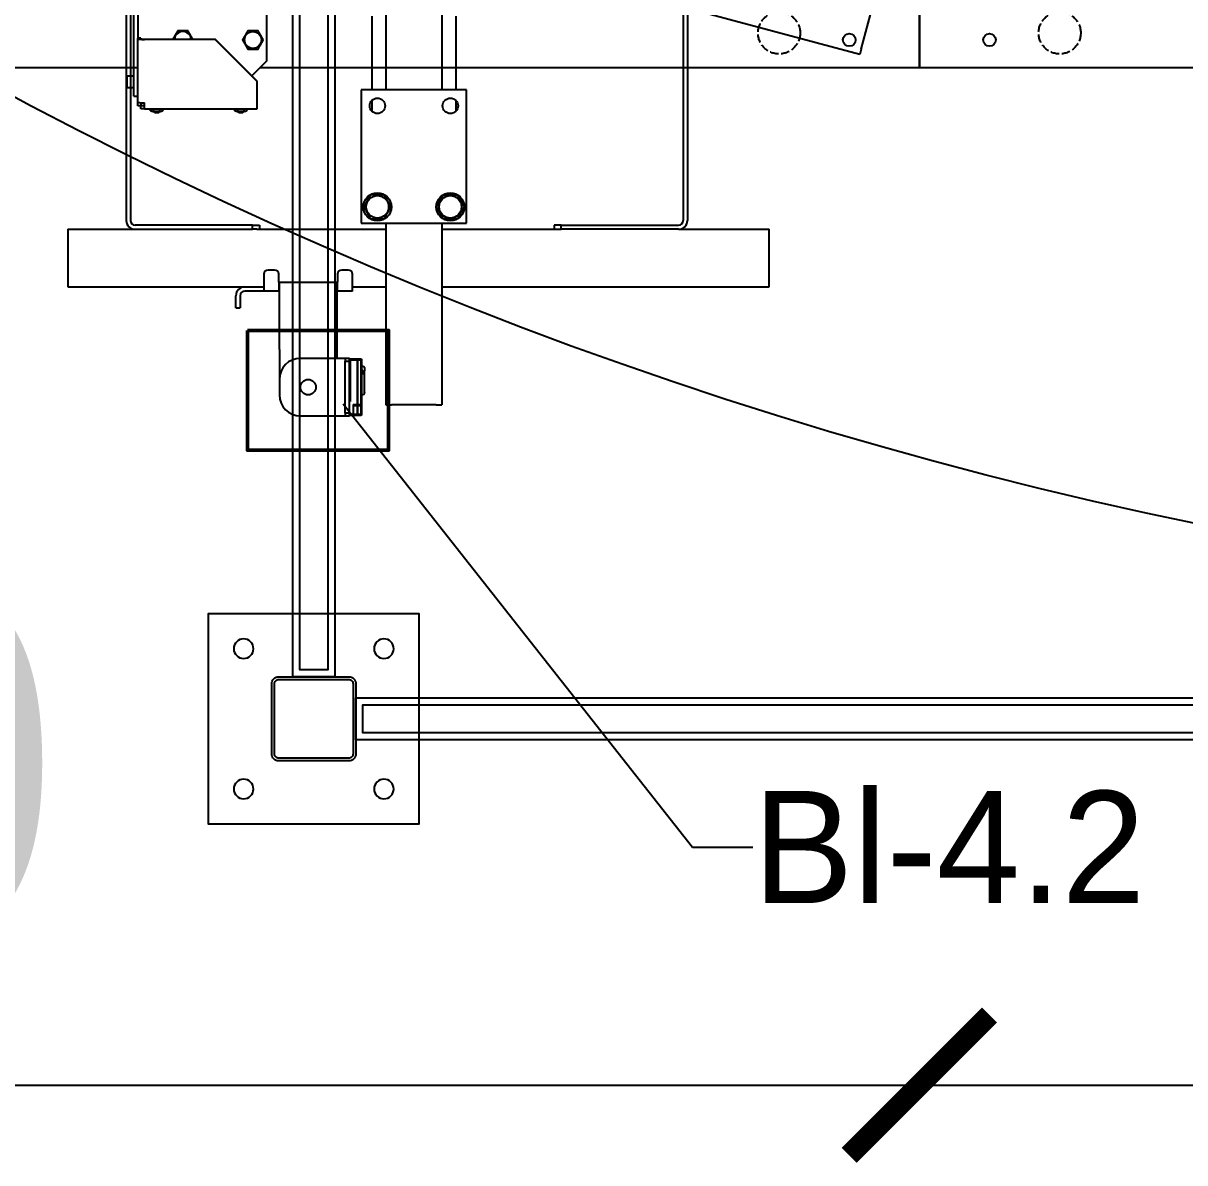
# Model space of a CAD drawing. Header units: millimetres. Extents: x -383313 to -161684, y -117025 to 99224.
# Drawn here: x -330228 to -329400, y 30424 to 31236 of the extents above; entities that cross this region are included whole.
import ezdxf
from ezdxf import colors
from ezdxf.entities.mleader import LeaderData, LeaderLine
from ezdxf.math import Vec2, Vec3

# ---------------------------------------------------------------- set-up
doc = ezdxf.new("R2010")
doc.units = ezdxf.units.MM
doc.header["$MEASUREMENT"] = 0
doc.linetypes.add('DASHED', pattern=[0.75, 0.5, -0.25])
doc.linetypes.add('ESKD_shtrih', pattern=[4, 3, -1])
doc.layers.get('Defpoints').update_dxf_attribs({"color": 31})
for name, color, linetype in [('001__КОНСТРУКТИВ__размеры внутр.', 7, 'Continuous'), ('PV-3401', 7, 'Continuous'), ('Ограждения', 20, 'Continuous'), ('Робот', 30, 'Continuous')]:
    doc.layers.add(name, color=color, linetype=linetype)
doc.styles.add('PSTUDIO', font='arial.ttf')
doc.dimstyles.new('PS_TICK', dxfattribs={"dimscale": 100, "dimtxt": 2.5, "dimasz": 1, "dimexe": 2, "dimexo": 2, "dimgap": 1, "dimtad": 1, "dimdec": 0, "dimzin": 0, "dimdsep": 46, "dimtxsty": 'PSTUDIO', "dimblk": 'ARCHTICK', "dimcen": 2, "dimdle": 1.5, "dimse1": 1, "dimse2": 1, "dimadec": 0, "dimazin": 0, "dimtfac": 1, "dimtdec": 0, "dimtix": 1, "dimtmove": 1, "dimatfit": 3, "dimldrblk": 'ARCHTICK', "dimfxl": 1, "dimtolj": 1, "dimtzin": 0, "dimarcsym": 0})

# ---------------------------------------------------------------- blocks, each defined once
blk = doc.blocks.new('stolb 60x60')
at = {"layer": 'Ограждения'}
blk.add_lwpolyline([(360888.92, -283103.87), (361038.92, -283103.87), (361038.92, -282953.87), (360888.92, -282953.87)], close=True, dxfattribs=at)
for points in [[(360938.92, -283058.87), (360988.92, -283058.87, 0.414214), (360993.92, -283053.87), (360993.92, -283003.87, 0.414214), (360988.92, -282998.87), (360938.92, -282998.87, 0.414214), (360933.92, -283003.87), (360933.92, -283053.87, 0.414214)], [(360938.92, -283056.87), (360988.92, -283056.87, 0.414214), (360991.92, -283053.87), (360991.92, -283003.87, 0.414214), (360988.92, -283000.87), (360938.92, -283000.87, 0.414214), (360935.92, -283003.87), (360935.92, -283053.87, 0.414214)]]:
    blk.add_lwpolyline(points, format="xyb", close=True, dxfattribs=at)
for centre in [(360913.92, -282978.87), (361013.92, -282978.87), (360913.92, -283078.87), (361013.92, -283078.87)]:
    blk.add_circle(centre, 7, dxfattribs=at)
blk = doc.blocks.new('*U108')
at = {"layer": 'Ограждения'}
for points in [[(4188.05, -15), (105, -15), (105, 15), (4188.05, 15)], [(4183.05, -10), (110, -10), (110, 10), (4183.05, 10)]]:
    blk.add_lwpolyline(points, close=True, dxfattribs=at)
at = {"xscale": -1, "rotation": 180}
blk.add_blockref('stolb 60x60', (-360888.92, -283028.87), dxfattribs=at)
blk = doc.blocks.new('*U110')
at = {"layer": 'Ограждения'}
for points in [[(2288.22, -15), (105, -15), (105, 15), (2288.22, 15)], [(2283.22, -10), (110, -10), (110, 10), (2283.22, 10)]]:
    blk.add_lwpolyline(points, close=True, dxfattribs=at)
at = {"xscale": -1, "rotation": 180}
blk.add_blockref('stolb 60x60', (-360888.92, -283028.87), dxfattribs=at)
blk = doc.blocks.new('A$Cdbab0bab')
at = {"color": 3}
for p, q in [((472, 549.08), (472, 544.79)), ((552.3, 549.08), (472, 549.08)), ((479.03, 550.14), (479.03, 549.08)), ((479.99, 550.72), (479.41, 550.39)), ((481.34, 550.49), (481.34, 549.08)), ((482.16, 551.68), (481.4, 550.93)), ((485.14, 551.68), (485.9, 550.93)), ((485.96, 550.49), (485.96, 549.08)), ((487.31, 550.72), (487.89, 550.39)), ((488.27, 550.14), (488.27, 549.08)), ((539.03, 550.14), (539.03, 549.08)), ((539.99, 550.72), (539.41, 550.39)), ((541.34, 550.49), (541.34, 549.08)), ((542.16, 551.68), (541.4, 550.93)), ((545.14, 551.68), (545.9, 550.93)), ((545.96, 550.49), (545.96, 549.08)), ((547.31, 550.72), (547.89, 550.39)), ((548.27, 550.14), (548.27, 549.08)), ((552.3, 549.08), (552.3, 544.79)), ((552.3, 549.07), (555, 549.07)), ((552.3, 547.07), (555, 547.07)), ((555, 549.07), (555, 547.07)), ((555, 547.07), (557, 547.07)), ((555, 544.72), (555, 547.07)), ((557, 547.07), (557, 544.38)), ((472, 544.79), (472, 529.55)), ((557, 544.38), (557, 499.26)), ((560, 540), (557, 540)), ((560, 540), (560, 520)), ((560, 534.25), (564.7, 534.25)), ((564.7, 534.25), (564.7, 525.75)), ((565, 533.95), (564.7, 534.25)), ((565, 526.05), (565, 533.95)), ((465, 515), (475.7, 525.7)), ((472, 529.55), (472, 529.38)), ((502, 499.67), (472, 529.55)), ((472, 529.38), (502, 499.49)), ((560, 525.75), (564.7, 525.75)), ((565, 526.05), (564.7, 525.75)), ((0, 478), (0, 520)), ((0, 520), (470, 520)), ((465, 515), (465, 480)), ((557, 520), (560, 520)), ((560, 520), (560, 480)), ((560, 520), (1470, 520)), ((1560, 520), (2000, 520)), ((2000, 520), (2000, 478)), ((502, 499.67), (552.3, 499.67)), ((502, 499.49), (502, 499.67)), ((552.3, 499.49), (502, 499.49)), ((555, 498.79), (555, 499.26)), ((555, 498.79), (557, 498.79)), ((557, 499.26), (557, 498.79)), ((557, 480), (557, 498.79))]:
    blk.add_line(p, q, dxfattribs=at)
at = {"color": 94, "linetype": 'ESKD_shtrih', "ltscale": 2}
for centre in [(100, 495), (1900, 495)]:
    blk.add_circle(centre, 15, dxfattribs=at)
at = {"color": 3}
for centre, radius in [((475, 500), 6), ((50, 500), 4.5), ((1950, 500), 4.5)]:
    blk.add_circle(centre, radius, dxfattribs=at)
blk.add_arc((525, 500), 6, 184.8667, 355.1333, dxfattribs=at)
for centre, major_axis, start_param, end_param in [((483.65, 550.67), (3.7, 0), 0.152121, 2.989472), ((483.65, 551.67), (-1.5, 0), 3.229193, 6.195585), ((543.65, 550.67), (3.7, 0), 0.152121, 2.989472), ((543.65, 551.67), (-1.5, 0), 3.229193, 6.195585), ((552.3, 544.38), (-4.7, 0), 3.141593, 4.712389), ((552.3, 499.26), (-4.7, 0), 3.141593, 4.712389), ((552.3, 499.26), (-2.7, 0), 3.141593, 4.712389)]:
    blk.add_ellipse(centre, major_axis=major_axis, ratio=0.087156, start_param=start_param, end_param=end_param, dxfattribs=at)
for points, weights in [([(481.34, 550.49), (480.19, 550.98), (479.03, 550.14)], [1.10447333225, 1.27533595138, 1.10447333224]), ([(485.96, 550.49), (483.65, 551.16), (481.34, 550.49)], [1.10447333225, 1.27533595138, 1.10447333224]), ([(488.27, 550.14), (487.11, 550.98), (485.96, 550.49)], [1.10447333225, 1.27533595138, 1.10447333224]), ([(541.34, 550.49), (540.19, 550.98), (539.03, 550.14)], [1.10447333225, 1.27533595138, 1.10447333224]), ([(545.96, 550.49), (543.65, 551.16), (541.34, 550.49)], [1.10447333225, 1.27533595138, 1.10447333224]), ([(548.27, 550.14), (547.11, 550.98), (545.96, 550.49)], [1.10447333225, 1.27533595138, 1.10447333224]), ([(471.25, 506.5), (469.37, 503.25), (467.49, 500)], [1.2245094272, 1.41394169484, 1.2245094272]), ([(478.75, 506.5), (475, 506.5), (471.25, 506.5)], [1.2245094272, 1.41394169484, 1.2245094272]), ([(482.51, 500), (480.63, 503.25), (478.75, 506.5)], [1.2245094272, 1.41394169484, 1.2245094272]), ([(467.49, 500), (469.37, 496.75), (471.25, 493.5)], [1.2245094272, 1.41394169484, 1.2245094272]), ([(478.75, 493.5), (480.63, 496.75), (482.51, 500)], [1.2245094272, 1.41394169484, 1.2245094272]), ([(517.79, 499.49), (519.49, 496.55), (521.25, 493.5)], [1.24912025387, 1.40071239218, 1.2245094272]), ([(528.75, 493.5), (530.51, 496.55), (532.21, 499.49)], [1.2245094272, 1.40071239218, 1.24912025387]), ([(471.25, 493.5), (475, 493.5), (478.75, 493.5)], [1.2245094272, 1.41394169484, 1.2245094272]), ([(521.25, 493.5), (525, 493.5), (528.75, 493.5)], [1.2245094272, 1.41394169484, 1.2245094272])]:
    blk.add_rational_spline(points, weights, degree=2, dxfattribs=at)
blk = doc.blocks.new('Робот ABB IRB660_3.15 (сверху)')
at = {"layer": 'Робот'}
blk.add_circle((0, 0), 3150, dxfattribs=at)
blk = doc.blocks.new('_ArchTick')
at = {"color": 0, "linetype": 'ByBlock', "const_width": 0.15}
blk.add_lwpolyline([(-0.5, -0.5), (0.5, 0.5)], dxfattribs=at)
blk = doc.blocks.new('*D235')
at = {"layer": '001__КОНСТРУКТИВ__размеры внутр.', "color": 0, "lineweight": -2, "ltscale": 100, "transparency": 16777216}
blk.add_line((-329738.95, 30479.02), (-327438.95, 30479.02), dxfattribs=at)
at = {"layer": 'Defpoints', "color": 0, "ltscale": 100, "transparency": 16777216}
for p in [(-329588.95, 31204.06), (-327588.95, 31204.06), (-327588.95, 30479.02)]:
    blk.add_point(p, dxfattribs=at)
at = {"layer": '001__КОНСТРУКТИВ__размеры внутр.', "color": 0, "lineweight": -2, "ltscale": 100, "transparency": 16777216, "xscale": 100, "yscale": 100, "zscale": 100, "rotation": 180}
blk.add_blockref('_ArchTick', (-329588.95, 30479.02), dxfattribs=at)
at = {"layer": '001__КОНСТРУКТИВ__размеры внутр.', "color": 0, "lineweight": -2, "ltscale": 100, "transparency": 16777216, "xscale": 100, "yscale": 100, "zscale": 100}
blk.add_blockref('_ArchTick', (-327588.95, 30479.02), dxfattribs=at)
at = {"layer": '001__КОНСТРУКТИВ__размеры внутр.', "color": 0, "ltscale": 100, "transparency": 16777216, "insert": (-328588.95, 30706.66), "char_height": 250, "attachment_point": 5, "style": 'PSTUDIO'}
blk.add_mtext('\\A1;2000', dxfattribs=at)
blk = doc.blocks.new('*D236')
at = {"layer": '001__КОНСТРУКТИВ__размеры внутр.', "color": 0, "lineweight": -2, "ltscale": 100, "transparency": 16777216}
blk.add_line((-331738.95, 30479.02), (-329438.95, 30479.02), dxfattribs=at)
at = {"layer": 'Defpoints', "color": 0, "ltscale": 100, "transparency": 16777216}
for p in [(-331588.95, 31204.06), (-329588.95, 31204.06), (-329588.95, 30479.02)]:
    blk.add_point(p, dxfattribs=at)
at = {"layer": '001__КОНСТРУКТИВ__размеры внутр.', "color": 0, "lineweight": -2, "ltscale": 100, "transparency": 16777216, "xscale": 100, "yscale": 100, "zscale": 100, "rotation": 180}
blk.add_blockref('_ArchTick', (-331588.95, 30479.02), dxfattribs=at)
at = {"layer": '001__КОНСТРУКТИВ__размеры внутр.', "color": 0, "lineweight": -2, "ltscale": 100, "transparency": 16777216, "xscale": 100, "yscale": 100, "zscale": 100}
blk.add_blockref('_ArchTick', (-329588.95, 30479.02), dxfattribs=at)
at = {"layer": '001__КОНСТРУКТИВ__размеры внутр.', "color": 0, "ltscale": 100, "transparency": 16777216, "insert": (-330588.95, 30706.66), "char_height": 250, "attachment_point": 5, "style": 'PSTUDIO'}
blk.add_mtext('\\A1;2000', dxfattribs=at)
blk = doc.blocks.new('*U205')
at = {"layer": 'PV-3401'}
for p, q in [((15110.62, -5172.19), (15110.62, -5247.69)), ((15150.62, -5172.19), (15150.62, -5247.69)), ((15448.45, -5222.59), (15260.35, -5172.19)), ((15449.49, -5218.73), (15457.77, -5187.82)), ((14925.62, -5193.49), (14925.62, -5340.89)), ((14928.62, -5193.49), (14928.62, -5340.89)), ((15100.62, -5195.19), (15100.62, -5247.69)), ((15160.62, -5195.19), (15160.62, -5247.69)), ((15322.62, -5193.49), (15322.62, -5340.89)), ((15325.62, -5193.49), (15325.62, -5340.89)), ((15449.49, -5218.73), (15448.45, -5222.59)), ((15093.12, -5247.69), (15093.12, -5342.69)), ((15168.12, -5247.69), (15093.12, -5247.69)), ((15168.12, -5342.69), (15168.12, -5247.69)), ((15100.62, -5255.41), (15100.62, -5262.96)), ((15160.62, -5255.41), (15160.62, -5262.96)), ((14883.87, -5347.19), (14931.92, -5347.19)), ((14883.87, -5347.19), (14883.87, -5350.69)), ((15015.62, -5344.19), (14931.92, -5344.19)), ((14931.92, -5347.19), (15015.62, -5347.19)), ((15015.62, -5344.19), (15020.62, -5344.19)), ((15015.62, -5347.19), (15015.62, -5344.19)), ((15018.62, -5347.19), (15015.62, -5347.19)), ((15018.62, -5347.19), (15110.62, -5347.19)), ((15020.62, -5344.19), (15020.62, -5347.19)), ((15093.12, -5342.69), (15168.12, -5342.69)), ((15110.62, -5342.69), (15110.62, -5472.19)), ((15150.62, -5342.69), (15150.62, -5472.19)), ((15150.62, -5347.19), (15232.62, -5347.19)), ((15235.62, -5344.19), (15230.62, -5344.19)), ((15230.62, -5344.19), (15230.62, -5347.19)), ((15232.62, -5347.19), (15235.62, -5347.19)), ((15235.62, -5344.19), (15319.32, -5344.19)), ((15235.62, -5347.19), (15235.62, -5344.19)), ((15319.32, -5347.19), (15235.62, -5347.19)), ((15319.32, -5347.19), (15383.87, -5347.19)), ((15383.87, -5350.69), (15383.87, -5347.19)), ((14883.87, -5350.69), (14883.87, -5384.69)), ((15383.87, -5384.69), (15383.87, -5350.69)), ((15023.77, -5379.19), (15023.77, -5384.89)), ((15031.27, -5376.19), (15026.77, -5376.19)), ((15034.27, -5384.89), (15034.27, -5379.19)), ((15076.27, -5379.19), (15076.27, -5384.89)), ((15083.77, -5376.19), (15079.27, -5376.19)), ((15086.77, -5384.89), (15086.77, -5379.19)), ((14883.87, -5384.69), (14883.87, -5388.19)), ((14883.87, -5388.19), (15023.77, -5388.19)), ((15023.77, -5384.89), (15023.77, -5391.19)), ((15034.27, -5384.89), (15034.27, -5391.19)), ((15034.27, -5388.19), (15034.77, -5388.19)), ((15075.77, -5385.19), (15034.77, -5385.19)), ((15034.77, -5387.03), (15034.77, -5385.19)), ((15034.77, -5428.34), (15034.77, -5387.03)), ((15075.77, -5385.19), (15075.77, -5387.03)), ((15075.77, -5387.03), (15075.77, -5428.34)), ((15075.77, -5388.19), (15076.27, -5388.19)), ((15076.27, -5391.19), (15076.27, -5384.89)), ((15086.77, -5391.19), (15086.77, -5384.89)), ((15086.77, -5388.19), (15110.62, -5388.19)), ((15150.62, -5388.19), (15383.87, -5388.19)), ((15383.87, -5388.19), (15383.87, -5384.69)), ((15003.77, -5400.19), (15003.77, -5394.49)), ((15006.77, -5394.49), (15006.77, -5400.19)), ((15023.77, -5391.19), (15010.07, -5391.19)), ((15034.27, -5391.19), (15023.77, -5391.19)), ((15034.77, -5391.19), (15034.27, -5391.19)), ((15076.27, -5391.19), (15075.77, -5391.19)), ((15086.77, -5391.19), (15076.27, -5391.19)), ((15003.77, -5403.19), (15003.77, -5400.19)), ((15003.77, -5403.19), (15006.77, -5403.19)), ((15006.77, -5400.19), (15006.77, -5403.19)), ((15034.77, -5432.8), (15034.77, -5428.34)), ((15075.77, -5428.34), (15075.77, -5432.8)), ((15034.77, -5432.8), (15034.77, -5454.19)), ((15078.47, -5439.19), (15049.77, -5439.19)), ((15075.77, -5432.8), (15075.77, -5439.19)), ((15081.77, -5439.19), (15078.47, -5439.19)), ((15081.77, -5439.19), (15081.77, -5441.19)), ((15084.77, -5439.19), (15081.77, -5439.19)), ((15084.77, -5441.19), (15084.77, -5439.19)), ((15084.77, -5439.44), (15085.16, -5439.44)), ((15085.16, -5439.44), (15090.44, -5439.44)), ((15085.16, -5440.44), (15085.16, -5439.44)), ((15090.44, -5440.44), (15090.44, -5439.44)), ((15090.44, -5439.46), (15090.46, -5439.46)), ((15090.46, -5439.44), (15092.96, -5439.44)), ((15090.46, -5440.44), (15090.46, -5439.44)), ((15092.96, -5440.44), (15092.96, -5439.44)), ((15092.96, -5439.44), (15093.26, -5439.74)), ((15081.77, -5441.19), (15084.77, -5441.19)), ((15081.77, -5478.19), (15081.77, -5441.19)), ((15084.77, -5440.09), (15085.16, -5440.09)), ((15084.77, -5478.19), (15084.77, -5441.19)), ((15090.44, -5440.44), (15085.16, -5440.44)), ((15085.16, -5440.44), (15085.16, -5469.99)), ((15090.44, -5440.44), (15090.44, -5471.94)), ((15090.44, -5440.45), (15090.46, -5440.45)), ((15092.96, -5440.44), (15090.46, -5440.44)), ((15090.46, -5471.94), (15090.46, -5440.44)), ((15092.96, -5471.94), (15092.96, -5440.44)), ((15093.26, -5440.56), (15092.96, -5440.44)), ((15093.26, -5439.74), (15093.26, -5440.56)), ((15093.26, -5440.56), (15093.26, -5471.81)), ((15094.36, -5444.99), (15093.26, -5444.99)), ((15093.87, -5447.68), (15093.26, -5447.68)), ((15093.26, -5447.69), (15093.86, -5447.69)), ((15093.86, -5447.69), (15093.93, -5447.69)), ((15095.36, -5445.79), (15095.34, -5445.79)), ((15095.36, -5445.79), (15095.36, -5445.99)), ((15095.36, -5445.99), (15095.36, -5447.99)), ((15034.77, -5454.19), (15034.77, -5465.19)), ((15084.77, -5448.49), (15085.16, -5448.49)), ((15085.16, -5449.99), (15084.77, -5449.99)), ((15084.77, -5450), (15085.16, -5450)), ((15085.03, -5449.99), (15085.03, -5450)), ((15093.36, -5451.49), (15093.36, -5450.24)), ((15093.36, -5452.73), (15093.36, -5451.49)), ((15093.56, -5461.49), (15093.56, -5454.49)), ((15094.06, -5447.89), (15094.06, -5450)), ((15094.07, -5449.99), (15094.06, -5449.99)), ((15094.36, -5450), (15094.06, -5450)), ((15094.07, -5447.99), (15094.07, -5447.88)), ((15094.07, -5447.99), (15094.07, -5449.99)), ((15094.36, -5449.99), (15094.07, -5449.99)), ((15095.36, -5449.99), (15094.36, -5449.99)), ((15094.36, -5450), (15095.36, -5450)), ((15094.56, -5449.99), (15094.56, -5450)), ((15095.09, -5450), (15095.09, -5449.99)), ((15095.36, -5449.99), (15095.36, -5447.99)), ((15095.36, -5450), (15095.36, -5449.99)), ((15095.36, -5463.49), (15095.36, -5450)), ((15093.27, -5458.37), (15093.26, -5458.32)), ((15093.26, -5458.37), (15093.27, -5458.37)), ((15095.35, -5463.99), (15095.35, -5463.89)), ((15095.36, -5463.6), (15095.36, -5463.99)), ((15084.77, -5469.99), (15085.16, -5469.99)), ((15087.26, -5471.94), (15087.26, -5478.94)), ((15087.26, -5471.94), (15090.44, -5471.94)), ((15090.44, -5471.93), (15090.46, -5471.93)), ((15090.44, -5472.94), (15090.44, -5471.94)), ((15090.46, -5471.94), (15092.96, -5471.94)), ((15090.46, -5472.94), (15090.46, -5471.94)), ((15093.26, -5471.81), (15092.96, -5471.94)), ((15092.96, -5472.94), (15092.96, -5471.94)), ((15093.26, -5464.99), (15094.36, -5464.99)), ((15093.26, -5471.81), (15093.26, -5472.64)), ((15110.62, -5472.19), (15114.62, -5472.19)), ((15146.62, -5472.19), (15114.62, -5472.19)), ((15146.62, -5472.19), (15150.62, -5472.19)), ((15049.77, -5480.19), (15078.47, -5480.19)), ((15078.47, -5480.19), (15081.77, -5480.19)), ((15084.77, -5478.19), (15081.77, -5478.19)), ((15081.77, -5478.19), (15081.77, -5480.19)), ((15081.77, -5480.19), (15084.77, -5480.19)), ((15084.76, -5478.94), (15087.26, -5478.94)), ((15084.76, -5479.94), (15084.76, -5478.94)), ((15087.26, -5479.94), (15084.76, -5479.94)), ((15084.77, -5480.19), (15084.77, -5478.19)), ((15090.44, -5472.94), (15087.26, -5472.94)), ((15087.26, -5478.94), (15090.44, -5478.94)), ((15087.26, -5478.94), (15087.26, -5479.94)), ((15090.44, -5479.94), (15087.26, -5479.94)), ((15090.44, -5472.92), (15090.46, -5472.92)), ((15090.44, -5472.94), (15090.44, -5478.94)), ((15090.44, -5478.93), (15090.46, -5478.93)), ((15090.44, -5479.94), (15090.44, -5478.94)), ((15090.44, -5479.92), (15090.46, -5479.92)), ((15090.46, -5478.94), (15090.46, -5472.94)), ((15092.96, -5472.94), (15090.46, -5472.94)), ((15090.46, -5479.94), (15090.46, -5478.94)), ((15090.46, -5478.94), (15092.96, -5478.94)), ((15092.96, -5479.94), (15090.46, -5479.94)), ((15093.26, -5472.64), (15092.96, -5472.94)), ((15092.96, -5478.94), (15092.96, -5472.94)), ((15093.26, -5478.81), (15092.96, -5478.94)), ((15092.96, -5479.94), (15092.96, -5478.94)), ((15093.26, -5479.64), (15092.96, -5479.94)), ((15093.26, -5472.64), (15093.26, -5478.81)), ((15093.26, -5478.81), (15093.26, -5479.64))]:
    blk.add_line(p, q, dxfattribs=at)
for centre, radius in [((15104.62, -5259.19), 5.5), ((15156.62, -5259.19), 5.5), ((15104.62, -5331.19), 10), ((15104.62, -5331.19), 8), ((15156.62, -5331.19), 10), ((15156.62, -5331.19), 8), ((15055.27, -5459.69), 5.5)]:
    blk.add_circle(centre, radius, dxfattribs=at)
for centre, radius, start, end in [((14931.92, -5340.89), 6.3, 180, 270), ((14931.92, -5340.89), 3.3, 180, 270), ((15319.32, -5340.89), 3.3, -90, 0), ((15319.32, -5340.89), 6.3, 270, 360), ((15026.77, -5379.19), 3, 90, 180), ((15031.27, -5379.19), 3, 360, 90), ((15079.27, -5379.19), 3, 90, 180), ((15083.77, -5379.19), 3, 360, 90), ((15010.07, -5394.49), 6.3, 90, 180), ((15010.07, -5394.49), 3.3, 90, 180), ((15049.77, -5454.19), 15, 90, 180), ((15093.86, -5447.89), 0.2, 360, 90), ((15094.36, -5445.99), 1, 0, 90), ((15092.06, -5451.49), 1.8, 43.76174, 48.18969), ((15092.06, -5451.49), 1.8, 311.81031, 316.23826), ((15092.56, -5454.49), 1, 0, 45.573), ((15085.76, -5463.99), 1, 188.10961, 233.1301), ((15092.56, -5461.49), 1, -45.573, 0), ((15094.36, -5463.99), 1, -90, 0), ((15049.77, -5465.19), 15, 180, 270)]:
    blk.add_arc(centre, radius, start, end, dxfattribs=at)
for points in [[(15099.71, -5322.69), (15097.26, -5326.94), (15094.8, -5331.19)], [(15109.53, -5322.69), (15104.62, -5322.69), (15099.71, -5322.69)], [(15114.43, -5331.19), (15111.98, -5326.94), (15109.53, -5322.69)], [(15146.8, -5331.19), (15149.26, -5326.94), (15151.71, -5322.69)], [(15151.71, -5322.69), (15156.62, -5322.69), (15161.53, -5322.69)], [(15161.53, -5322.69), (15163.98, -5326.94), (15166.43, -5331.19)], [(15094.8, -5331.19), (15097.26, -5335.44), (15099.71, -5339.69)], [(15109.53, -5339.69), (15111.98, -5335.44), (15114.43, -5331.19)], [(15151.71, -5339.69), (15149.26, -5335.44), (15146.8, -5331.19)], [(15166.43, -5331.19), (15163.98, -5335.44), (15161.53, -5339.69)], [(15099.71, -5339.69), (15104.62, -5339.69), (15109.53, -5339.69)], [(15161.53, -5339.69), (15156.62, -5339.69), (15151.71, -5339.69)]]:
    blk.add_rational_spline(points, [1.22364575665, 1.41294441399, 1.22364575665], degree=2, dxfattribs=at)
for points, knots in [([(15094.07, -5447.88), (15094.07, -5447.85), (15094.07, -5447.83), (15094.05, -5447.78), (15094.03, -5447.75), (15094, -5447.72), (15093.97, -5447.7), (15093.92, -5447.68), (15093.9, -5447.68), (15093.87, -5447.68)], [-0.09048, -0.09048, -0.09048, -0.09048, -0.08293134, -0.08293134, -0.07538268, -0.07538268, -0.06784607, -0.06784607, -0.06030946, -0.06030946, -0.06030946, -0.06030946]), ([(15095.34, -5463.99), (15095.35, -5463.91), (15095.36, -5463.82), (15095.36, -5463.65), (15095.36, -5463.57), (15095.36, -5463.49)], [0, 0, 0, 0, 0.5, 0.5, 1, 1, 1, 1]), ([(15095.36, -5463.99), (15095.36, -5463.99), (15095.36, -5463.99), (15095.35, -5463.99), (15095.34, -5463.99), (15095.34, -5463.99)], [-0.74236815, -0.74236815, -0.74236815, -0.74236815, -0.70256014, -0.70256014, -0.69530144, -0.69530144, -0.69530144, -0.69530144])]:
    blk.add_open_spline(points, degree=3, knots=knots, dxfattribs=at)

msp = doc.modelspace()

# ---------------------------------------------------------------- linework, layer by layer
at = {"lineweight": 50, "ltscale": 100}
msp.add_lwpolyline([(-330067.93824, 31016.98949), (-329967.33501, 31016.98949), (-329967.33501, 30931.5363), (-330067.93824, 30931.5363)], close=True, dxfattribs=at)

# ---------------------------------------------------------------- block references
at = {"linetype": 'DASHED', "rotation": 180}
for p in [(-329588.95318, 31724.05688), (-327588.95318, 31724.05688)]:
    msp.add_blockref('A$Cdbab0bab', p, dxfattribs=at)
at = {"layer": 'PV-3401'}
msp.add_blockref('*U205', (-345079.88447, 36436.24501), dxfattribs=at)
at = {"layer": 'Робот', "rotation": 180}
msp.add_blockref('Робот ABB IRB660_3.15 (сверху)', (-328754.07698, 33964.72651), dxfattribs=at)
at = {"layer": 'Робот', "linetype": 'DASHED', "rotation": 90}
msp.add_blockref('*U108', (-330020.61093, 30665.12578), dxfattribs=at)
at = {"layer": 'Робот', "linetype": 'DASHED'}
msp.add_blockref('*U110', (-330095.61093, 30740.12578), dxfattribs=at)

# ---------------------------------------------------------------- dimensions: what is measured, and where the dimension line sits
at = {"layer": '001__КОНСТРУКТИВ__размеры внутр.', "ltscale": 100}
for base, p1, p2, picture, middle in [((-329588.95318, 30479.01929), (-331588.95318, 31204.05688), (-329588.95318, 31204.05688), '*D236', (-330588.95318, 30706.66254)), ((-327588.95318, 30479.01929), (-329588.95318, 31204.05688), (-327588.95318, 31204.05688), '*D235', (-328588.95318, 30706.66254))]:
    dim = msp.add_linear_dim(base=base, p1=p1, p2=p2, dimstyle='PS_TICK', dxfattribs=at)
    dim.commit()
    dim.dimension.update_dxf_attribs({"geometry": picture, "text_midpoint": middle})

# ---------------------------------------------------------------- leaders
at = {"ltscale": 100}
ml = msp.add_multileader_mtext('Standard', dxfattribs=at)
ml.set_content('Bl-4.2', color=256)
ml.set_leader_properties()
ml.build(insert=Vec2(0, 0))
ml.multileader.update_dxf_attribs({"text_right_attachment_type": 6, "dogleg_length": 0.36, "arrow_head_size": 0.18})
ctx = ml.context
ctx.base_point, ctx.char_height, ctx.arrow_head_size, ctx.landing_gap_size, ctx.plane_origin = Vec3(-329707.53808, 30648.77243), 80, 0.18, 0.09, Vec3(-331274.04492, 30278.04066)
ctx.right_attachment = 6
notes = []
notes.append((ctx, [(0, (1, 1, 0), (-329750.57764, 30648.77243), (1, 0), 43.03956, [(0, [(-329999.80277, 30964.74048)], 0, [])])]))
ctx.mtext.insert, ctx.mtext.flow_direction = Vec3(-329707.44808, 30688.77243), 5
for ctx, leaders in notes:
    for number, flags, end, landing, length, lines in leaders:
        leader = LeaderData()
        leader.index, (leader.has_last_leader_line, leader.has_dogleg_vector, leader.attachment_direction) = number, flags
        leader.last_leader_point, leader.dogleg_vector, leader.dogleg_length = Vec3(end), Vec3(landing), length
        for number, points, colour, breaks in lines:
            line = LeaderLine()
            line.index, line.vertices, line.color, line.breaks = number, Vec3.list(points), colors.encode_raw_color(colour), breaks
            leader.lines.append(line)
        ctx.leaders.append(leader)

doc.saveas('drawing.dxf')
